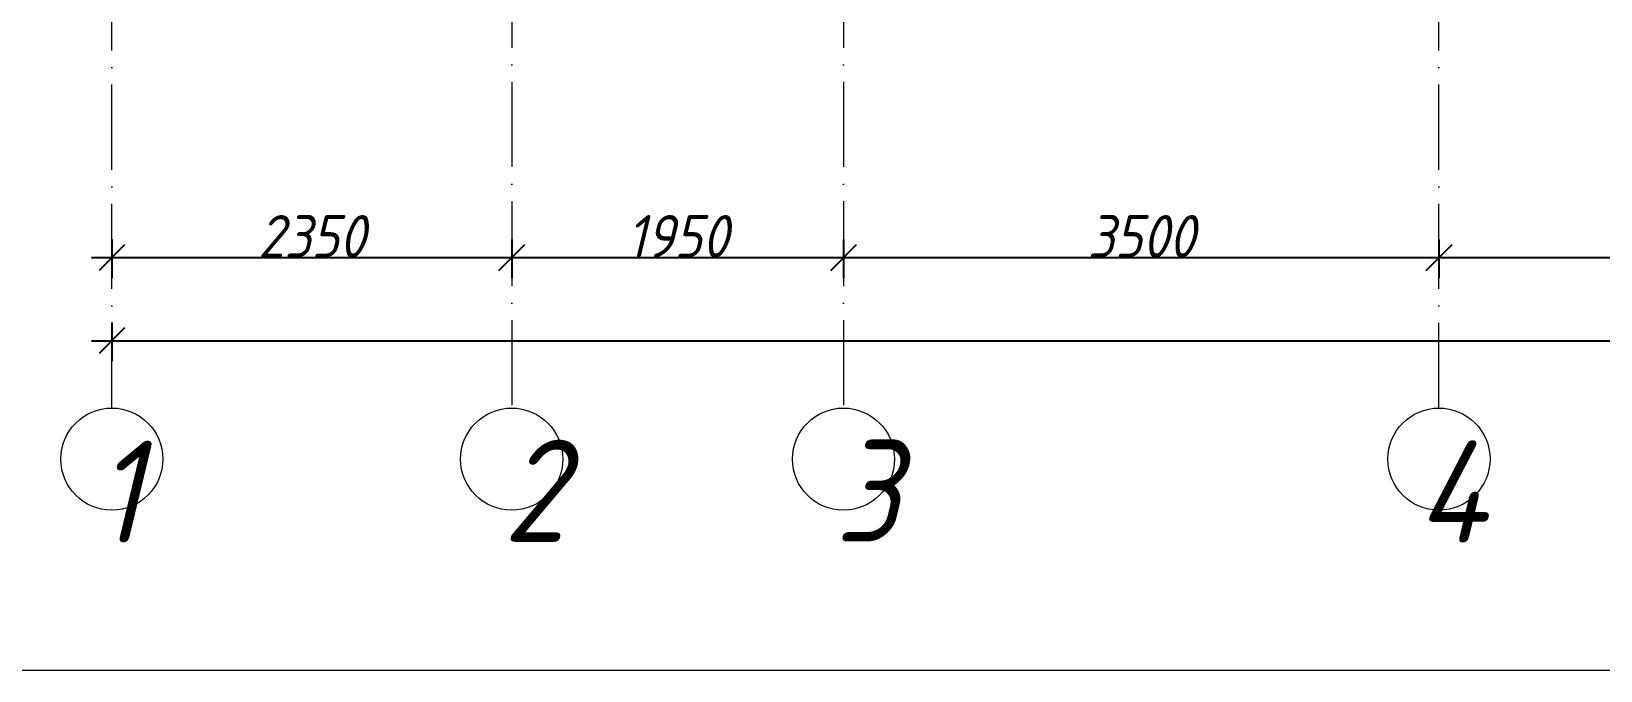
# Model space of a CAD drawing. Header units: millimetres. Extents: x -606178 to 312196, y -19338 to 632709.
# Drawn here: x -267724 to -258501, y 445769 to 449525 of the extents above; entities that cross this region are included whole.
import ezdxf

# ---------------------------------------------------------------- set-up
doc = ezdxf.new("R2010")
doc.units = ezdxf.units.MM
doc.linetypes.add('50_200_ШТРИХ_1Т_ш5_п1_п1_', pattern=[700, 500, -100, 0, -100])
for name, color, linetype, lineweight in [('A-____-____-DIMS', 7, 'Continuous', 9), ('S-GRID-____-IDEN', 7, 'Continuous', 9), ('S-GRID-____-OTLN-1', 7, '50_200_ШТРИХ_1Т_ш5_п1_п1_', 9)]:
    doc.layers.add(name, color=color, linetype=linetype, lineweight=lineweight)
doc.styles.add('ISOCPEUR_I', font='isocpeui.ttf', dxfattribs={"width": 0.9, "height": 2.5})
doc.styles.add('ISOCPEUR_I_9', font='isocpeui.ttf', dxfattribs={"width": 0.9, "height": 250})
doc.dimstyles.new('ISO-2_5_0_9К_БОЛЬШОЙ_ОСИ', dxfattribs={"dimscale": 304.8, "dimtxt": 248.995294, "dimasz": 0.492126, "dimexe": 0.393701, "dimexo": 0, "dimgap": 0, "dimtad": 1, "dimdec": 0, "dimzin": 0, "dimdsep": 46, "dimtxsty": 'ISOCPEUR_I_9', "dimblk1": 'OBLIQUE', "dimblk2": 'OBLIQUE', "dimsah": 1, "dimcen": 0.09, "dimdle": 0.393701, "dimazin": 0, "dimtfac": 1, "dimtdec": 4, "dimtix": 1, "dimtmove": 0, "dimatfit": 3, "dimfxl": 1, "dimtvp": 1, "dimtolj": 1, "dimtzin": 0, "dimarcsym": 2})

# ---------------------------------------------------------------- blocks, each defined once
blk = doc.blocks.new('Ось сетки - Круг_Ø6_00__ISO-2_5_0_9K_-25732049-АР1_План отверстий 1 этажа в осях 1-64_А-ГГ')
at = {"layer": 'S-GRID-____-IDEN'}
blk.add_circle((0, 0), 3, dxfattribs=at)
blk = doc.blocks.new('_Oblique')
at = {"color": 0, "linetype": 'ByBlock', "lineweight": -2}
blk.add_line((-0.5, -0.5), (0.5, 0.5), dxfattribs=at)
blk = doc.blocks.new('*D4626')
at = {"layer": 'A-____-____-DIMS', "color": 0, "lineweight": -2, "transparency": 16777216}
for p, q in [((-267251.3, 448301.8), (-267251.3, 448075.7)), ((-264901.3, 448301.8), (-264901.3, 448075.7)), ((-267371.3, 448195.7), (-264781.3, 448195.7))]:
    blk.add_line(p, q, dxfattribs=at)
at = {"layer": 'Defpoints', "color": 0, "transparency": 16777216}
for p in [(-267251.3, 448301.8), (-264901.3, 448301.8), (-264901.3, 448195.7)]:
    blk.add_point(p, dxfattribs=at)
at = {"layer": 'A-____-____-DIMS', "color": 0, "lineweight": -2, "transparency": 16777216, "xscale": 150, "yscale": 150, "zscale": 150, "rotation": 180}
blk.add_blockref('_Oblique', (-267251.3, 448195.7), dxfattribs=at)
at = {"layer": 'A-____-____-DIMS', "color": 0, "lineweight": -2, "transparency": 16777216, "xscale": 150, "yscale": 150, "zscale": 150}
blk.add_blockref('_Oblique', (-264901.3, 448195.7), dxfattribs=at)
at = {"layer": 'A-____-____-DIMS', "color": 0, "transparency": 16777216, "insert": (-266076.3, 448320.7), "char_height": 250, "width": 758.478, "attachment_point": 5, "style": 'ISOCPEUR_I_9'}
blk.add_mtext('\\A1;2350', dxfattribs=at)
blk = doc.blocks.new('*D4627')
at = {"layer": 'A-____-____-DIMS', "color": 0, "lineweight": -2, "transparency": 16777216}
for p, q in [((-264901.3, 448301.8), (-264901.3, 448075.7)), ((-262951.3, 448301.8), (-262951.3, 448075.7)), ((-265021.3, 448195.7), (-262831.3, 448195.7))]:
    blk.add_line(p, q, dxfattribs=at)
at = {"layer": 'Defpoints', "color": 0, "transparency": 16777216}
for p in [(-264901.3, 448301.8), (-262951.3, 448301.8), (-262951.3, 448195.7)]:
    blk.add_point(p, dxfattribs=at)
at = {"layer": 'A-____-____-DIMS', "color": 0, "lineweight": -2, "transparency": 16777216, "xscale": 150, "yscale": 150, "zscale": 150, "rotation": 180}
blk.add_blockref('_Oblique', (-264901.3, 448195.7), dxfattribs=at)
at = {"layer": 'A-____-____-DIMS', "color": 0, "lineweight": -2, "transparency": 16777216, "xscale": 150, "yscale": 150, "zscale": 150}
blk.add_blockref('_Oblique', (-262951.3, 448195.7), dxfattribs=at)
at = {"layer": 'A-____-____-DIMS', "color": 0, "transparency": 16777216, "insert": (-263926.3, 448320.7), "char_height": 250, "width": 701.018, "attachment_point": 5, "style": 'ISOCPEUR_I_9'}
blk.add_mtext('\\A1;1950', dxfattribs=at)
blk = doc.blocks.new('*D4628')
at = {"layer": 'A-____-____-DIMS', "color": 0, "lineweight": -2, "transparency": 16777216}
for p, q in [((-262951.3, 448301.8), (-262951.3, 448075.7)), ((-259451.3, 448301.8), (-259451.3, 448075.7)), ((-263071.3, 448195.7), (-259331.3, 448195.7))]:
    blk.add_line(p, q, dxfattribs=at)
at = {"layer": 'Defpoints', "color": 0, "transparency": 16777216}
for p in [(-262951.3, 448301.8), (-259451.3, 448301.8), (-259451.3, 448195.7)]:
    blk.add_point(p, dxfattribs=at)
at = {"layer": 'A-____-____-DIMS', "color": 0, "lineweight": -2, "transparency": 16777216, "xscale": 150, "yscale": 150, "zscale": 150, "rotation": 180}
blk.add_blockref('_Oblique', (-262951.3, 448195.7), dxfattribs=at)
at = {"layer": 'A-____-____-DIMS', "color": 0, "lineweight": -2, "transparency": 16777216, "xscale": 150, "yscale": 150, "zscale": 150}
blk.add_blockref('_Oblique', (-259451.3, 448195.7), dxfattribs=at)
at = {"layer": 'A-____-____-DIMS', "color": 0, "transparency": 16777216, "insert": (-261201.3, 448320.7), "char_height": 250, "width": 758.478, "attachment_point": 5, "style": 'ISOCPEUR_I_9'}
blk.add_mtext('\\A1;3500', dxfattribs=at)
blk = doc.blocks.new('*D4629')
at = {"layer": 'A-____-____-DIMS', "color": 0, "lineweight": -2, "transparency": 16777216}
for p, q in [((-259451.3, 448301.8), (-259451.3, 448075.7)), ((-255051.3, 448301.8), (-255051.3, 448075.7)), ((-259571.3, 448195.7), (-254931.3, 448195.7))]:
    blk.add_line(p, q, dxfattribs=at)
at = {"layer": 'Defpoints', "color": 0, "transparency": 16777216}
for p in [(-259451.3, 448301.8), (-255051.3, 448301.8), (-255051.3, 448195.7)]:
    blk.add_point(p, dxfattribs=at)
at = {"layer": 'A-____-____-DIMS', "color": 0, "lineweight": -2, "transparency": 16777216, "xscale": 150, "yscale": 150, "zscale": 150, "rotation": 180}
blk.add_blockref('_Oblique', (-259451.3, 448195.7), dxfattribs=at)
at = {"layer": 'A-____-____-DIMS', "color": 0, "lineweight": -2, "transparency": 16777216, "xscale": 150, "yscale": 150, "zscale": 150}
blk.add_blockref('_Oblique', (-255051.3, 448195.7), dxfattribs=at)
at = {"layer": 'A-____-____-DIMS', "color": 0, "transparency": 16777216, "insert": (-257251.3, 448320.7), "char_height": 250, "width": 804.446, "attachment_point": 5, "style": 'ISOCPEUR_I_9'}
blk.add_mtext('\\A1;4400', dxfattribs=at)
blk = doc.blocks.new('*D4657')
at = {"layer": 'A-____-____-DIMS', "color": 0, "lineweight": -2, "transparency": 16777216}
for p, q in [((-267251.3, 447813.6), (-267251.3, 447587.5)), ((-163751.3, 447813.6), (-163751.3, 447587.5)), ((-267371.3, 447707.5), (-163631.3, 447707.5))]:
    blk.add_line(p, q, dxfattribs=at)
at = {"layer": 'Defpoints', "color": 0, "transparency": 16777216}
for p in [(-267251.3, 447813.6), (-163751.3, 447813.6), (-163751.3, 447707.5)]:
    blk.add_point(p, dxfattribs=at)
at = {"layer": 'A-____-____-DIMS', "color": 0, "lineweight": -2, "transparency": 16777216, "xscale": 150, "yscale": 150, "zscale": 150, "rotation": 180}
blk.add_blockref('_Oblique', (-267251.3, 447707.5), dxfattribs=at)
at = {"layer": 'A-____-____-DIMS', "color": 0, "lineweight": -2, "transparency": 16777216, "xscale": 150, "yscale": 150, "zscale": 150}
blk.add_blockref('_Oblique', (-163751.3, 447707.5), dxfattribs=at)
at = {"layer": 'A-____-____-DIMS', "color": 0, "transparency": 16777216, "insert": (-215501.3, 447832.5), "char_height": 250, "width": 1080.257, "attachment_point": 5, "style": 'ISOCPEUR_I_9'}
blk.add_mtext('\\A1;103500', dxfattribs=at)

msp = doc.modelspace()

# ---------------------------------------------------------------- linework, layer by layer
at = {"color": 1, "lineweight": 0}
msp.add_lwpolyline([(-272464.0879, 544596.983), (-159228.0879, 544596.983), (-159228.0879, 445768.983), (-272464.0879, 445768.983)], close=True, dxfattribs=at)
at = {"layer": 'S-GRID-____-OTLN-1'}
for p, q in [((-267251.3011, 447311.6528), (-267251.3011, 501675.2188)), ((-259451.3011, 447311.6528), (-259451.3011, 501675.2188)), ((-264901.3011, 458329.2751), (-264901.3011, 447311.6528)), ((-262951.3011, 458329.2751), (-262951.3011, 447311.6528))]:
    msp.add_line(p, q, dxfattribs=at)

# ---------------------------------------------------------------- block references
at = {"layer": 'S-GRID-____-IDEN', "xscale": 99.99999999999993, "yscale": 99.99999999999993, "zscale": 99.99999999999993}
for p in [(-267251.3011, 447011.6528), (-259451.3011, 447011.6528)]:
    msp.add_blockref('Ось сетки - Круг_Ø6_00__ISO-2_5_0_9K_-25732049-АР1_План отверстий 1 этажа в осях 1-64_А-ГГ', p, dxfattribs=at)
at = {"layer": 'S-GRID-____-IDEN', "xscale": 99.99999999999993, "yscale": 99.99999999999993, "zscale": 99.99999999999993, "rotation": 180}
for p in [(-264901.3011, 447011.6528), (-262951.3011, 447011.6528)]:
    msp.add_blockref('Ось сетки - Круг_Ø6_00__ISO-2_5_0_9K_-25732049-АР1_План отверстий 1 этажа в осях 1-64_А-ГГ', p, dxfattribs=at)

# ---------------------------------------------------------------- texts
at = {"layer": 'S-GRID-____-IDEN', "char_height": 600, "attachment_point": 1, "style": 'ISOCPEUR_I'}
for s, insert, width in [('\\fISOCPEUR|b0|i1|c204|p34|;\\W.9;1', (-267349.1294, 447120.4275), 144.30375), ('\\fISOCPEUR|b0|i1|c204|p34|;\\W.9;2', (-264952.4228, 447125.5865), 202.02525), ('\\fISOCPEUR|b0|i1|c204|p34|;\\W.9;3', (-263002.4228, 447125.5865), 202.02525), ('\\fISOCPEUR|b0|i1|c204|p34|;\\W.9;4', (-259581.9794, 447120.4275), 223.670812)]:
    msp.add_mtext(s, dxfattribs=dict(at, insert=insert, width=width))

# ---------------------------------------------------------------- dimensions: what is measured, and where the dimension line sits
at = {"layer": 'A-____-____-DIMS'}
for base, p1, p2, override, picture, middle in [((-264901.3011, 448195.7362), (-267251.3011, 448301.8022), (-264901.3011, 448301.8022), {"dimpost": '<>', "dimfxl": 2350}, '*D4626', (-266076.3011, 448320.7362)), ((-262951.3011, 448195.7362), (-264901.3011, 448301.8022), (-262951.3011, 448301.8022), {"dimpost": '<>', "dimfxl": 1950}, '*D4627', (-263926.3011, 448320.7362)), ((-259451.3011, 448195.7362), (-262951.3011, 448301.8022), (-259451.3011, 448301.8022), {"dimpost": '<>', "dimfxl": 3500}, '*D4628', (-261201.3011, 448320.7362)), ((-255051.3011, 448195.7362), (-259451.3011, 448301.8022), (-255051.3011, 448301.8022), {"dimpost": '<>', "dimfxl": 4400}, '*D4629', (-257251.3011, 448320.7362)), ((-163751.3011, 447707.5291), (-267251.3011, 447813.5951), (-163751.3011, 447813.5951), {"dimpost": '<>', "dimfxl": 103500}, '*D4657', (-215501.3011, 447832.5291))]:
    dim = msp.add_linear_dim(base=base, p1=p1, p2=p2, dimstyle='ISO-2_5_0_9К_БОЛЬШОЙ_ОСИ', override=override, dxfattribs=at)
    dim.commit()
    dim.dimension.update_dxf_attribs({"geometry": picture, "text_midpoint": middle})

doc.saveas('drawing.dxf')
